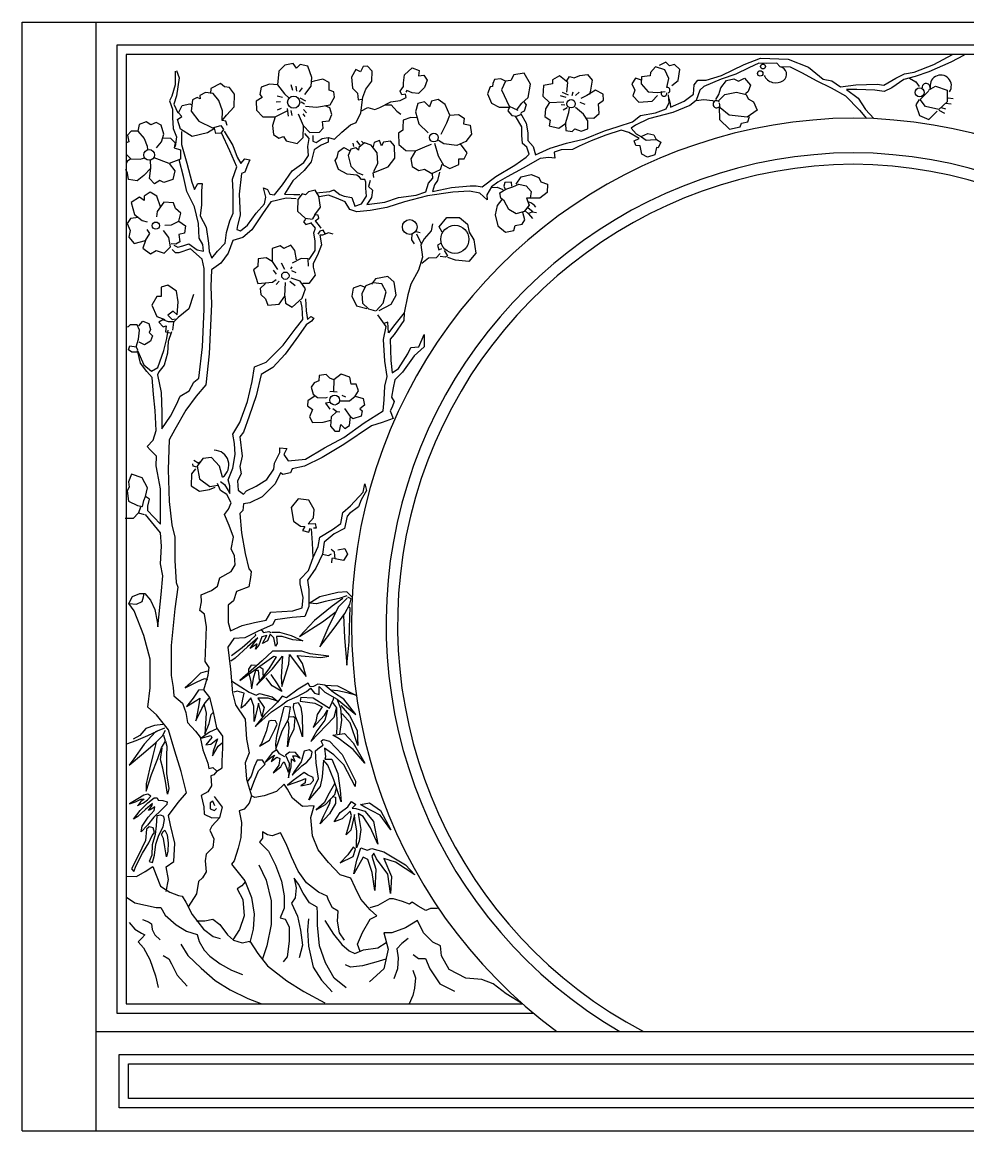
# Model space of a CAD drawing. Extents: x 4395 to 7995, y 1000 to 3400.
# Drawn here: x 4395 to 6443, y 1000 to 3400 of the extents above; entities that cross this region are included whole.
import ezdxf

# ---------------------------------------------------------------- set-up
doc = ezdxf.new("R2010")
doc.units = 0
doc.header["$LTSCALE"] = 60
doc.header["$MEASUREMENT"] = 0
for name, color, linetype in [('3', 3, 'CONTINUOUS'), ('4', 4, 'CONTINUOUS'), ('7', 7, 'CONTINUOUS')]:
    doc.layers.add(name, color=color, linetype=linetype)

msp = doc.modelspace()

# ---------------------------------------------------------------- linework, layer by layer
at = {"layer": '3', "linetype": 'BYBLOCK'}
for p, q in [((4947.6, 3240.7), (4958.5, 3238)), ((4995.8, 3249.5), (5001.9, 3257.7)), ((5560.2, 3241.6), (5572.5, 3238)), ((5564.8, 3248.7), (5577.6, 3242.6)), ((5587.3, 3248.2), (5585.2, 3240.6)), ((4954.4, 3227.2), (4944.9, 3226.5)), ((4996.5, 3236), (5008.7, 3229.9)), ((4999.2, 3227.8), (5006.7, 3223.1)), ((5562.3, 3221.7), (5570.4, 3221.2)), ((5602.6, 3226.8), (5613.3, 3222.2)), ((6395, 3224.7), (6406.6, 3222.9)), ((6400.3, 3236.3), (6411.5, 3234.9)), ((4955.8, 3212.9), (4947.6, 3209.5)), ((4968.7, 3212.9), (4971.4, 3196.6)), ((4976.8, 3208.8), (4978.9, 3198)), ((5002.6, 3201.4), (5007.4, 3196)), ((5004, 3210.9), (5010.8, 3204.1)), ((5575.5, 3214.6), (5566.4, 3209.5)), ((6380.3, 3209.6), (6392.3, 3203.3)), ((6385.2, 3215.3), (6395, 3212.7)), ((5484, 2991.6), (5491.6, 2985.1)), ((5491.1, 2998.1), (5500.9, 2990.5)), ((5491.6, 2985.1), (5500.3, 2975.3)), ((5492.2, 2986.2), (5499.8, 2989.4)), ((5499.8, 2989.4), (5509, 2987.8)), ((4945.6, 2854.5), (4939, 2863)), ((4964, 2864.4), (4956.9, 2878.6)), ((4979.1, 2870.6), (4976.3, 2866.3)), ((4978.1, 2862.1), (4988, 2858.3)), ((4951.3, 2839.5), (4945.1, 2831.9)), ((4974.4, 2839), (4986.2, 2829.6))]:
    msp.add_line(p, q, dxfattribs=at)
for points in [[(6887.9, 1255), (7790, 1255), (7790, 3350), (4600, 3350), (4600, 1255), (4600, 1255), (5502.1, 1255)], [(5802.1, 3263.2), (5815.7, 3273.4), (5819.1, 3297.9), (5807.5, 3308.2), (5796.6, 3305.4), (5789.1, 3313.6), (5774.8, 3306.1)], [(5007.4, 3243.4), (5021, 3261.7), (5022.3, 3280.1), (5013.5, 3304.5), (4997.2, 3308.5), (4989, 3300.4), (4982.2, 3310.6), (4963.9, 3307.2), (4951, 3294.3), (4948.3, 3264.5), (4963.2, 3244.8), (4973.4, 3235.3)], [(5132.5, 3237.9), (5139.3, 3255), (5152.1, 3272.1), (5152.7, 3294.1), (5142.9, 3304.5), (5133.2, 3303.9), (5127.7, 3292.2), (5117.3, 3297.7), (5108.1, 3280.6), (5110.5, 3256.8), (5121.5, 3246.4), (5122.8, 3231.7), (5130.7, 3233)], [(5225.4, 3244.1), (5217.6, 3242.7), (5213.3, 3250.7), (5220.6, 3260.5), (5220.6, 3268.4), (5223.1, 3286.1), (5239.6, 3301.4), (5254.9, 3295.3), (5253.7, 3283.7), (5264.7, 3285.5), (5272, 3274.5), (5266.5, 3258.6), (5253.1, 3245.8), (5239.6, 3247), (5228, 3251.9), (5226.2, 3248.2)], [(5465.9, 3209.6), (5477.2, 3224.6), (5491, 3237.1), (5496.1, 3266), (5482.3, 3289.8), (5459.7, 3286), (5453.4, 3273.5), (5442.1, 3272.2), (5433.3, 3253.4), (5449.6, 3218.3), (5468.5, 3209.6)], [(5791.1, 3258.4), (5795.2, 3278.2), (5787, 3296.6), (5766.6, 3303.4), (5755.7, 3291.1), (5755, 3283.6), (5736.5, 3281.6), (5735.9, 3266.6), (5750.9, 3248.9), (5771.3, 3247.5), (5787.7, 3250.2)], [(4838.9, 3176.3), (4836, 3185.6), (4828.2, 3187), (4837.5, 3198.4), (4853.9, 3216.9), (4854.6, 3243.9), (4843.9, 3258.9), (4833.2, 3260.3), (4824.6, 3267.4), (4803.3, 3256.7), (4802.6, 3245.4)], [(4948.3, 3264.5), (4930.6, 3265.8), (4912.3, 3259), (4909.6, 3243.4), (4915, 3236.6), (4902.1, 3229.2), (4902.8, 3209.5), (4916.4, 3195.3), (4942.9, 3195.3), (4961.9, 3204.8), (4968.7, 3208.2)], [(4976.8, 3265.1), (4980.2, 3252.9)], [(5008.7, 3218.3), (5032.5, 3216.3), (5061.7, 3221), (5071.2, 3237.3), (5069.8, 3249.5), (5059.7, 3252.9), (5059.7, 3269.2), (5046.1, 3276.7), (5027.7, 3272.6), (5022.3, 3271.2)], [(5442.1, 3272.2), (5431.8, 3277.2), (5418, 3275.7), (5414.4, 3267), (5413.4, 3260.9), (5408.8, 3259.9), (5402.7, 3245.2), (5411.4, 3224.8), (5427.7, 3216.1), (5450.1, 3216.1)], [(5574.5, 3248.7), (5576.6, 3269.6), (5558.7, 3283.9), (5543.9, 3275.2), (5543.4, 3266.5), (5524, 3263), (5522.5, 3239.5), (5537.3, 3225.8), (5567.9, 3227.8)], [(5574.5, 3272.7), (5580.1, 3282.3), (5590.8, 3279.8), (5602.6, 3284.4), (5619.4, 3286.4), (5629.6, 3274.2), (5625.5, 3252.8), (5623.5, 3243.6)], [(5736.2, 3274.1), (5723.6, 3278.8), (5715.4, 3266.6), (5721.5, 3252.9), (5717.4, 3240.7), (5730.4, 3227), (5759.7, 3229.1), (5770.7, 3241.4)], [(5897, 3232.8), (5903.7, 3243.7), (5907.9, 3258), (5920.5, 3273.9), (5936.4, 3277.3), (5946.5, 3272.2), (5959.1, 3279), (5972.5, 3263.9), (5967.5, 3249.6), (5961.6, 3244.6)], [(4828.2, 3187), (4828.9, 3208.4), (4821.1, 3230.4), (4809, 3245.4), (4791.9, 3247.5), (4779.8, 3241.1), (4780.5, 3234), (4774, 3236.8), (4764.1, 3231.8), (4761.2, 3207.6), (4777.6, 3185.6), (4807.5, 3171.3), (4825.4, 3176.3), (4831.1, 3167.8), (4825.4, 3160), (4814.7, 3159.2), (4811.8, 3170.6)], [(4987.7, 3261.7), (4989, 3250.9)], [(5601, 3248.7), (5593.4, 3241.6)], [(5617.4, 3193.2), (5633.2, 3192.2), (5644.9, 3202.4), (5643.4, 3223.3), (5654.1, 3230.9), (5653, 3244.1), (5636.7, 3252.8), (5617.9, 3241.6), (5604.6, 3235)], [(5902.8, 3229.5), (5917.1, 3243.7), (5942.3, 3248.8), (5963.3, 3243.7), (5967.5, 3233.7), (5979.2, 3227.8), (5986.8, 3209.4), (5964.9, 3194.3), (5926.3, 3198.5), (5907, 3214.4), (5905.3, 3225.3)], [(6357.7, 3253.1), (6373.3, 3261.5), (6398.5, 3253.1), (6398.5, 3227.9), (6380.5, 3211.2), (6351.7, 3217.2), (6339.7, 3232.7), (6357.7, 3250.7)], [(4811.3, 3169.6), (4796.1, 3160.7), (4763.4, 3152.8), (4737.7, 3168.5), (4731.3, 3189.1), (4740.6, 3195.5), (4733.4, 3203.4), (4741.3, 3219.7), (4758.4, 3223.3), (4763.4, 3220.4)], [(5004, 3175.6), (5018.2, 3161.4), (5038.6, 3162), (5046.8, 3170.9), (5045.4, 3185.1), (5059.7, 3186.5), (5065.8, 3200), (5061, 3214.3), (5051.5, 3219)], [(5302.3, 3157.2), (5314.7, 3181.9), (5321.3, 3198.6), (5311.1, 3221.9), (5295.8, 3232.8), (5281.2, 3229.2), (5276.9, 3216.8), (5266.7, 3227.7), (5252.1, 3224.1), (5247, 3205.9), (5254.3, 3179.7), (5274, 3160.1)], [(5450.1, 3216.1), (5447.1, 3208), (5455.2, 3198.3), (5465.9, 3196.8), (5475.1, 3199.8)], [(5481.7, 3227.3), (5486.3, 3221.2), (5482.2, 3207.5), (5475.1, 3203.4)], [(5537.3, 3225.8), (5528.6, 3212.6), (5527.1, 3195.8), (5538.3, 3188.1), (5536.3, 3175.4), (5557.2, 3170.8), (5572, 3181), (5578.6, 3204.4), (5580.1, 3214.1)], [(5904.4, 3216.6), (5905.3, 3189.3), (5927.2, 3168.3), (5949.8, 3173.3), (5953.2, 3181.7), (5966.6, 3184.2), (5970, 3196)], [(6337.3, 3232.7), (6330.1, 3220.7), (6338.5, 3198), (6358.9, 3189.6), (6376.9, 3207.6)], [(4942.9, 3195.3), (4936.8, 3176.3), (4939.5, 3156.6), (4951, 3149.2), (4961.2, 3152.5), (4966.6, 3143), (4990.4, 3137.6), (5003.3, 3150.5), (5004, 3175.6), (4993.8, 3200.7)], [(5250.7, 3192.8), (5236.9, 3193.5), (5220.1, 3187.7), (5219.4, 3171.7), (5219.4, 3165.9), (5209.9, 3159.4), (5210.7, 3135.4), (5225.9, 3122.3), (5247, 3121.6), (5271.8, 3132.5), (5281.2, 3136.1)], [(5321.3, 3198.6), (5340.2, 3200.1), (5352.6, 3192.1), (5351.1, 3179.7), (5365.6, 3176.8), (5367.8, 3157.2), (5355.5, 3141.9), (5336.5, 3133.2), (5308.2, 3136.9), (5296.5, 3144.1)], [(5572, 3181), (5572.5, 3165.7), (5586.2, 3163.2), (5591.9, 3169.3), (5605.6, 3164.2), (5620.4, 3169.3), (5620.4, 3186.1), (5610.7, 3200.8), (5593.4, 3215.6)], [(4686.2, 3127.7), (4696.6, 3141.1), (4701.5, 3157.6), (4695.9, 3177.1), (4684.9, 3182.6), (4673.9, 3177.8), (4663.5, 3184.5), (4648.3, 3178.4), (4645.2, 3163.7), (4659.3, 3148.4), (4665.4, 3131.3), (4666.6, 3124.6)], [(4645.2, 3163.7), (4631.1, 3163.7), (4623.2, 3155.2), (4626.2, 3141.1), (4620.1, 3138.7)], [(4699, 3149.4), (4716.1, 3149), (4726.5, 3138.7), (4724.1, 3127.7), (4738.1, 3123.4), (4738.1, 3103.2), (4713.1, 3094.1), (4680.7, 3106.3)], [(5156.8, 3064), (5155.4, 3073.7), (5163.8, 3077.2), (5187.5, 3087), (5202.1, 3105.8), (5201.4, 3132.2), (5193, 3142.6), (5177.7, 3139.9), (5173.5, 3132.2), (5168.7, 3144), (5157.5, 3139.2), (5154.7, 3128)], [(5736.4, 3151.5), (5746.7, 3144.7), (5755.9, 3145.2), (5768.7, 3146.1), (5778.3, 3140.6), (5772.4, 3128.3), (5768.7, 3128.7), (5765, 3113.1), (5749.4, 3107.7), (5737.1, 3114.5), (5733.4, 3132.4), (5724.2, 3132.8), (5720.1, 3142.9), (5730.9, 3148.3)], [(5737.1, 3153), (5750, 3159), (5763, 3156), (5768, 3146)], [(5139.4, 3053.9), (5137.3, 3059.1), (5129.6, 3059.1), (5125.5, 3064.7), (5119.9, 3068.9), (5099, 3071), (5080.2, 3081.4), (5073.2, 3100.2), (5077.4, 3107.1), (5080.2, 3119.7), (5092, 3128.7), (5103.9, 3122.5)], [(5156.8, 3076.5), (5165.2, 3094.6), (5163.8, 3116.9), (5150.5, 3133.6), (5136.6, 3138.5), (5124.1, 3128.7), (5123.4, 3123.2), (5117.8, 3128), (5106.6, 3125.2), (5101.1, 3111.3), (5106.6, 3088.4), (5120.6, 3074.4), (5133.1, 3069.6)], [(5110.8, 3137.8), (5112.9, 3130.8)], [(5119.2, 3143.3), (5126.2, 3133.6)], [(5129.6, 3142.6), (5134.5, 3137.8)], [(5247, 3121.6), (5236.9, 3104.1), (5239.8, 3087.4), (5254.3, 3078.7), (5266, 3081.6), (5282, 3072.2), (5300.9, 3080.9), (5304.5, 3092.5)], [(5287.8, 3138.3), (5295.8, 3110.7), (5307.4, 3090.3), (5321.3, 3083.1), (5340.9, 3091.8), (5340.9, 3104.1), (5352.6, 3104.1), (5359.1, 3117.2), (5344.5, 3136.9)], [(4620.6, 3114.3), (4630.4, 3104.5), (4650.6, 3103.5), (4660.5, 3106.1)], [(4630.4, 3104.5), (4623.2, 3098.8), (4620.6, 3093.6)], [(4713.1, 3094.1), (4725.3, 3078.2), (4721.6, 3059.3), (4701.5, 3053.2), (4693.5, 3057.4), (4681.9, 3050.1), (4670.9, 3061.7), (4673.3, 3083.7), (4672.7, 3102)], [(4673.3, 3083.7), (4658.6, 3067.8), (4644, 3056.2), (4625, 3059.3), (4623.2, 3073.3), (4619.5, 3081.3)], [(5442.3, 3038.2), (5458, 3043.6), (5471, 3049.6), (5486.8, 3045.8), (5497.6, 3033.3), (5494.9, 3019.2), (5487.3, 3018.7), (5492.7, 3003.5), (5481.9, 2990), (5465.1, 2985.1), (5449.3, 2994.8), (5439, 3013.3), (5432, 3019.2), (5429.3, 3030.6), (5442.3, 3038.2)], [(5455.8, 3044.7), (5454.8, 3053.9), (5440.1, 3052.8), (5438.5, 3044.7), (5440.7, 3038.2)], [(5465.2, 3049.6), (5476, 3064.9), (5497.7, 3070.3), (5514, 3064), (5518.5, 3054.1), (5532.9, 3049.6), (5532, 3031.5), (5515.8, 3018.9), (5494.1, 3018.9)], [(4694.6, 3000.6), (4686.9, 3023), (4672.1, 3032.3), (4659, 3023), (4659, 3013.7), (4648.9, 3021.5), (4631.1, 3009.9), (4638.1, 2983.6), (4655.1, 2970.4), (4665.9, 2968.1)], [(5029, 2982.8), (5041, 2999.3), (5037.3, 3023.2), (5029.9, 3036.1), (5015.2, 3032.4), (5008.8, 3026), (5001.4, 3028.7), (4992.2, 3015.9), (4991.3, 2991.1), (5007.8, 2975.5), (5023.5, 2973.6)], [(4703.9, 2960.3), (4718.6, 2961.1), (4734.1, 2968.9), (4738.8, 2986.7), (4727.2, 2996.7), (4722.5, 3009.1), (4701.6, 3010.6), (4687.6, 2990.5), (4686.1, 2978.9)], [(5434.1, 3016), (5423.8, 3003), (5419.5, 2982.9), (5424.9, 2959.1), (5441.7, 2945.5), (5459.6, 2949.3), (5462.4, 2960.2), (5478.1, 2962.9), (5483.5, 2972.1), (5479.2, 2987.8)], [(4646.6, 2977), (4629.5, 2975), (4622.6, 2964.2), (4628.8, 2948.7), (4625.7, 2934.8), (4637.3, 2920.9), (4662.1, 2927.1), (4671.4, 2942.5), (4665.9, 2951.1)], [(5029.2, 2970.3), (5037.3, 2975.5), (5036.4, 2981.9), (5029, 2982.8), (5023.5, 2974.5)], [(5304.7, 2945.2), (5298.2, 2956.6), (5314.4, 2976.8), (5341.9, 2976.8), (5359.7, 2963), (5362.9, 2945.2), (5373.4, 2929.1), (5377.5, 2900), (5362.1, 2882.2), (5333.8, 2884.7), (5316.8, 2890.3)], [(4734.1, 2968.9), (4748.8, 2958.8), (4746.5, 2943.3), (4734.1, 2940.2), (4736.5, 2924.7), (4727.9, 2919.3), (4717.9, 2920.1)], [(5008.8, 2973.6), (5004.2, 2968.1), (5009.7, 2961.7), (5020.7, 2965.3)], [(4662.1, 2927.1), (4656.6, 2910.8), (4672.9, 2898.4), (4685.3, 2905.4), (4702.4, 2900), (4716.3, 2913.9), (4712.4, 2934), (4700.8, 2948.7)], [(5239.1, 2942), (5238.3, 2929.1), (5244, 2920.2)], [(5248, 2946.9), (5256.9, 2944.4)], [(4989.1, 2885.2), (4985.7, 2905.8), (4976.5, 2917.2), (4961.6, 2910.4), (4953.6, 2916.1), (4936.5, 2910.4), (4936.5, 2881.8), (4947.9, 2864.6)], [(5302.2, 2921.8), (5294.2, 2917), (5297.4, 2907.3), (5303.9, 2909.7)], [(5308.7, 2905.7), (5316, 2894.3), (5311.1, 2891.1), (5300.6, 2892.7)], [(4936.5, 2881.8), (4923.6, 2890.2), (4906.1, 2887.8), (4905.3, 2871.1), (4895.8, 2863.9), (4905.3, 2834.5), (4937.2, 2836.9), (4945.1, 2843.3)], [(5015.4, 2871.5), (5014.3, 2887.5), (4999.4, 2888.7), (4980, 2878.4)], [(5025.4, 2870), (5029.6, 2852), (5016, 2834.5), (5002.5, 2834.5)], [(4922, 2834.5), (4910.1, 2823.4), (4911.7, 2810.6), (4922, 2801.1), (4926.8, 2787.6), (4951.5, 2789.2), (4964.2, 2806.7), (4965, 2836.1)], [(4964.2, 2806.7), (4965, 2791.5), (4979.4, 2782.8), (5001.7, 2802.7), (5008.9, 2822.6), (4996.9, 2839.3), (4977.8, 2845.6)], [(5161.5, 2774.8), (5176.9, 2791.7), (5183.3, 2816), (5173.6, 2833.7), (5155, 2835.4), (5139.6, 2828.9), (5130.8, 2812.7), (5132.4, 2791.7), (5145.3, 2779.6), (5159.9, 2774.8)], [(5168, 2775.6), (5193.8, 2789.3), (5205.2, 2808.7), (5200.3, 2837), (5186.6, 2849.1), (5159.9, 2844.3), (5151.8, 2832.9)], [(4730.5, 2766.5), (4733.1, 2794.7), (4729.2, 2817.6), (4710.8, 2830.7), (4696.4, 2826.1), (4696.4, 2806.5), (4686.6, 2806.5), (4676.1, 2787.5), (4686.6, 2762.6), (4704.3, 2756.1)], [(4766, 2810.5), (4756, 2779.1), (4733.1, 2760.6), (4723.1, 2750.6), (4720.3, 2733.4)], [(5136.4, 2826.5), (5127.5, 2829.7), (5112.1, 2824.1), (5108.9, 2807.1), (5119.4, 2786.1), (5141.3, 2780.4)], [(4730.5, 2766.5), (4722, 2774.4), (4710.8, 2765.9), (4720, 2756.1), (4726.6, 2758)], [(4642, 2697.1), (4647.2, 2714.1), (4649.2, 2733.1), (4643.9, 2744.9), (4628.9, 2744.9), (4624.9, 2740.3), (4621, 2739.7)], [(4647.9, 2742.3), (4656.4, 2752.8), (4669.5, 2747.5), (4672.8, 2734.4), (4670.2, 2727.9), (4677.4, 2721.3), (4672.8, 2709.6), (4659.7, 2701.7), (4648.5, 2707.6)], [(4722.6, 2751.5), (4712.1, 2751.5), (4699.7, 2755.4), (4691.2, 2750.8), (4700.3, 2740.3), (4706.9, 2743), (4705.6, 2729.9), (4715.4, 2727.2)], [(4644.6, 2685.3), (4632.8, 2685.3), (4625.6, 2690.6), (4628.2, 2699.1), (4642, 2697.1), (4644.6, 2690.6)], [(5069.7, 2625.7), (5061.1, 2629.3), (5053.2, 2637.2), (5038.1, 2635.1), (5037.3, 2623.6), (5027.3, 2619.3), (5020.8, 2609.9), (5025.1, 2594.8), (5034.5, 2587.6), (5052.4, 2586.9), (5056, 2588.3)], [(5083.4, 2580.4), (5103.6, 2580.4), (5116.5, 2590.5), (5123.7, 2602), (5118.7, 2616.4), (5107.2, 2616.4), (5104.3, 2631.5), (5085.6, 2637.9), (5069.7, 2625.7), (5069, 2600.6), (5061.1, 2599.8)], [(5069, 2600.6), (5076.9, 2599.8)], [(5087, 2592.6), (5095.6, 2589)], [(5029.8, 2591.2), (5013.6, 2580.4), (5012.9, 2569.6), (5023.7, 2561.7), (5017.2, 2545.9), (5023.7, 2533.7), (5046.7, 2534.4), (5063.2, 2538.7)], [(5061.8, 2576.8), (5051.7, 2575.4), (5061.1, 2562.4)], [(5116.5, 2590.5), (5133.8, 2585.5), (5136.7, 2571.1), (5126.6, 2563.2), (5131.6, 2558.8), (5129.5, 2547.3), (5110.8, 2541.6), (5106.4, 2545.9)], [(5076.2, 2557.4), (5064, 2545.9), (5062.5, 2525.8), (5071.9, 2514.3), (5082, 2514.3), (5084.8, 2529.4), (5093.5, 2520.7), (5103.6, 2527.2), (5106.4, 2546.6), (5093.5, 2563.9)], [(5067.6, 2563.9), (5076.2, 2557.4), (5082.7, 2556.7)], [(4766.6, 2451.7), (4776, 2446.1), (4780.8, 2448)], [(4828.9, 2415), (4822.3, 2438.5), (4805.3, 2457.4), (4786.4, 2455.5), (4774.2, 2438.5), (4778.9, 2411.2), (4801.5, 2395.1), (4818.5, 2398)], [(4770.1, 2433), (4761.9, 2422.5), (4760.9, 2396.1), (4778.9, 2384.8), (4800.6, 2388.5), (4812.9, 2393.3)], [(4773.2, 2436.7), (4765.7, 2438.5), (4764.7, 2444.2)], [(4666.9, 2342.1), (4667.1, 2352.4), (4670.9, 2367.7), (4662.3, 2373.4), (4666.1, 2391.6), (4654.6, 2413.6), (4631.7, 2421.2), (4625, 2405), (4626.9, 2393.5), (4622.1, 2385.8), (4625, 2362.9), (4645.1, 2353.4), (4655.6, 2351.5), (4658.5, 2364.8), (4662.3, 2373.4)], [(5014.2, 2314.3), (5026, 2327), (5027.6, 2344.9), (5015.9, 2365.1), (4992.5, 2368.2), (4977.7, 2349.6), (4982.4, 2320), (4998, 2309.1), (5007.3, 2308.3), (5001.9, 2299.7), (5015.9, 2295.8), (5019, 2304.4)], [(4647, 2338.1), (4635.5, 2325.7), (4618.3, 2325.7)], [(4651.3, 2350.4), (4647, 2338.1), (4659.4, 2334.3)], [(5014.2, 2314.3), (5029.7, 2314.7), (5031.9, 2304.4), (5025.9, 2304.8)], [(5079, 2257.7), (5093.8, 2260.8), (5099.3, 2248.3), (5090.7, 2234.3), (5072.8, 2238.2), (5071.2, 2253), (5064.2, 2258.5)], [(5071.2, 2239.8), (5065.8, 2239), (5065, 2229.6)], [(4625.7, 2141.9), (4642.4, 2139.9), (4654.9, 2146.1), (4658, 2156.1), (4659.3, 2163)], [(5109.6, 2155), (5098.4, 2166.9), (5078.5, 2165.3), (5039.5, 2155.8), (5016.3, 2141.4)], [(5089.7, 2152.6), (5066.5, 2135.9), (5028.3, 2104.8), (4995.6, 2069.8), (5045.8, 2101.6), (5075.3, 2123.9)], [(5098.4, 2158.2), (5081.7, 2152.6), (5051.4, 2146.2), (5032.3, 2140.6), (5017.9, 2142.2)], [(5099.2, 2153.4), (5080.1, 2134.3), (5059.4, 2092.9), (5039.5, 2047.5), (5070.5, 2088.1), (5093.6, 2120), (5104.8, 2139.8), (5107.2, 2151.8), (5100, 2155)], [(5091.2, 2116), (5092.8, 2067.4), (5098.4, 2007.7), (5103.2, 2058.7), (5104.8, 2113.6), (5105.6, 2131.9), (5102.4, 2133.5)], [(4936, 2079.7), (4952.1, 2079.7), (4977.6, 2072.1), (5003.2, 2060.8), (4981.4, 2062.7), (4957.8, 2070.3), (4945.5, 2070.3), (4947.4, 2055.1), (4943.6, 2049.5), (4939.8, 2067.4), (4932.2, 2075), (4926.5, 2060.8), (4915.2, 2055.1), (4924.6, 2072.1), (4914.2, 2069.3), (4907.6, 2051.4), (4900, 2042.8), (4903.8, 2054.2), (4888.7, 2043.8), (4905.7, 2067.4), (4883, 2047.6), (4856.5, 2023), (4847, 2016.4)], [(4848, 2028.7), (4871.6, 2046.6), (4888.7, 2061.8), (4901, 2073.1), (4900, 2075.9)], [(4913.3, 2083.5), (4918, 2078.8), (4929.4, 2080.7), (4933.8, 2078.9)], [(5059.2, 2027.3), (5018.6, 2032.9), (5000.9, 2038.5), (4937, 2038.5), (4914.7, 2017.1), (4866.2, 1974.7), (4940.3, 2027.8), (4945, 2025.9), (4929.1, 1999.8), (4902.5, 1964.4), (4937.5, 2000.3), (4958.5, 2027.8), (4955.7, 1982.6), (4957.6, 1962.1), (4972.5, 2010.1), (4974.3, 2031), (4999.5, 1997.5), (5010.2, 1983.5), (5002.3, 2011.9), (4990.7, 2028.7), (5041.5, 2024.5), (5059.2, 2027.3)], [(4796.6, 1995.2), (4780.9, 1990.7), (4759.5, 1969.4), (4748.3, 1959.3), (4774.1, 1971.7), (4789.8, 1979.5), (4796.6, 1977.3)], [(4900, 2007.2), (4891.3, 2007.9), (4885.1, 1999.2), (4885.1, 1991.7)], [(4908.7, 1975.6), (4906.8, 1996.7), (4900.6, 1996.7), (4895, 1979.4), (4891.9, 1957.1)], [(4909.9, 2004.1), (4916.1, 1999.8), (4916.1, 1986.2)], [(4848.4, 1973.8), (4868.3, 1960.8), (4886.3, 1949.6), (4901.8, 1943.4), (4908.7, 1946.5), (4936.6, 1939.7), (4948.3, 1930.4), (4927.9, 1936.6), (4905.6, 1936.6), (4919.2, 1916.2), (4914.2, 1897), (4906.8, 1926.1), (4897.5, 1885.8), (4896.9, 1919.3), (4890, 1937.2), (4876.4, 1920.5), (4869, 1914.9), (4872.7, 1934.1), (4875.8, 1947.1), (4860.3, 1952.1), (4853.5, 1949.6)], [(4886.3, 1986.8), (4890, 1971.9), (4891.9, 1957.1)], [(4933.9, 1988), (4947.6, 1967.9), (4957.7, 1951.4), (4936.6, 1963.3), (4924.7, 1978.8), (4922.9, 1980.7)], [(5019, 1961.4), (5014.1, 1968.8), (4992.4, 1956.4), (4967.6, 1937.2)], [(4788.8, 1954.9), (4777.1, 1953.7), (4765.3, 1936.4), (4750.8, 1918.4), (4773, 1932.3), (4779.9, 1936.4), (4777.1, 1917.7), (4770.9, 1887.2), (4784.1, 1914.2), (4791, 1926.7), (4800, 1936.4)], [(4967.6, 1937.2), (4958.3, 1941), (4948.3, 1927.9), (4919.8, 1900.7), (4899.4, 1875.3), (4935.3, 1906.9), (4956.4, 1921.7), (4968.8, 1931), (4990.5, 1940.3), (5011, 1950.9), (5019.7, 1958.3), (5028.3, 1947.8), (5038.3, 1944.7), (5038.3, 1962), (5050.7, 1949.6), (5077.3, 1934.8), (5117.6, 1901.3), (5091.6, 1934.1), (5069.3, 1949), (5050.7, 1965.1), (5035.2, 1967), (5025.9, 1962), (5019, 1961.4)], [(5050.7, 1965.1), (5078, 1963.3), (5117.6, 1942.8), (5099, 1948.4), (5078.6, 1952.7), (5063.1, 1954)], [(4788.9, 1921.9), (4793.8, 1904.5), (4790.3, 1858.8), (4800, 1881.7), (4804.2, 1901.1), (4808.4, 1905.9)], [(4983.7, 1924.8), (4992.4, 1927.3), (4998.6, 1917.4), (5001.1, 1897.6), (5002.3, 1862.3), (5002.3, 1853), (4994.9, 1876.5), (4987.4, 1895.7), (4982.5, 1915.6), (4983.7, 1924.8)], [(4998.6, 1939.1), (4997.3, 1930.4), (5029, 1925.5), (5044.5, 1918)], [(4998.6, 1939.1), (5025.2, 1937.2), (5055, 1918.7), (5060.6, 1914.9), (5069.3, 1934.1), (5069.9, 1939.1)], [(5067.4, 1927.3), (5076.1, 1915.6), (5076.7, 1876.5), (5075.5, 1859.2)], [(5082.9, 1859.2), (5087.3, 1888.9), (5085.4, 1914.3), (5077.3, 1934.1)], [(5085.4, 1920.5), (5104, 1898.8), (5120.8, 1866.6), (5122, 1834.4), (5105.2, 1883.3), (5089.1, 1901.9), (5086, 1902.5)], [(4962, 1917.4), (4953.9, 1885.8), (4945.9, 1854.8), (4943.4, 1837.5), (4944.6, 1826.4), (4958.3, 1866), (4971.9, 1890.8), (4976.3, 1916.8), (4963.2, 1918.7)], [(4972.5, 1896.4), (4982.5, 1897), (4985.6, 1895.1), (4983.1, 1868.5), (4973.8, 1850.5), (4969.4, 1831.3), (4973.2, 1872.2), (4971.9, 1885.8)], [(5044.5, 1918), (5033.9, 1901.3), (5030.8, 1886.4), (5025.2, 1872.8), (5050.1, 1900.1), (5056.3, 1910.6), (5050.7, 1888.9), (5033.3, 1866), (5020.3, 1843.1), (5053.2, 1877.1), (5070.5, 1895.7), (5075.5, 1914.9)], [(4699.7, 1879.6), (4681.7, 1877.4), (4662.5, 1870.6), (4650.1, 1856), (4635.5, 1848.1)], [(4944, 1887.7), (4934.1, 1888.3), (4929.1, 1887.1), (4923.5, 1864.8), (4913.6, 1838.7), (4909.3, 1832.6), (4930.4, 1845.6), (4942.1, 1868.5), (4947.1, 1880.2), (4944, 1887.7)], [(4622, 1838), (4642.2, 1844.7), (4667, 1856), (4687.3, 1865)], [(4703.1, 1871.7), (4683.9, 1863.9), (4659.1, 1836.9), (4636.6, 1805.3), (4626.5, 1791.8), (4658, 1817.7), (4683.9, 1840.2), (4698.6, 1854.9), (4705.3, 1867.2)], [(4685.3, 1841.7), (4677.9, 1812.3), (4670.6, 1782.9), (4663.9, 1751.5), (4663.9, 1735.5), (4675.3, 1771.6), (4688.6, 1806.3), (4696.7, 1829), (4705.4, 1843.7), (4702, 1855.8)], [(4816.7, 1869.9), (4800.7, 1862.9), (4782.7, 1849.8), (4803.5, 1856), (4805.6, 1851.2), (4793.1, 1835.9), (4803.5, 1837.3), (4818.1, 1848.4), (4809, 1822.1), (4807, 1811.7), (4819.5, 1832.5), (4827.8, 1840.1)], [(5067.8, 1856.8), (5092.9, 1859.8), (5111.9, 1839.8), (5137, 1795.6), (5111.9, 1825.7), (5081.8, 1848.8), (5067.8, 1856.8)], [(4705.4, 1843.7), (4708, 1832.4), (4707.4, 1811.7), (4707.4, 1773.6), (4712.7, 1740.8), (4709.4, 1728.8), (4705.4, 1756.9), (4699.3, 1784.9), (4694.7, 1803.6), (4698, 1828.4)], [(4964.2, 1809.4), (4952.6, 1816.2), (4946.4, 1825.1), (4936.1, 1818.3), (4921, 1798.4), (4934.1, 1808.7), (4941.6, 1813.5), (4934.1, 1799.8), (4946.4, 1808.7), (4953.3, 1806), (4951.2, 1791.6), (4938.9, 1775.2), (4955.3, 1788.2), (4959.4, 1796.4), (4962.2, 1799.1), (4969, 1782.7), (4971.1, 1776.5)], [(5023.2, 1819.7), (5017, 1824.5), (5006, 1821.7), (4999.2, 1799.1), (4984.8, 1778.6), (4980, 1769.7), (5000.6, 1790.2), (5011.5, 1798.4), (5021.1, 1808.7), (5023.2, 1819.7)], [(5046.7, 1846.8), (5060.7, 1843.8), (5087.8, 1814.7), (5116.9, 1756.6), (5115.9, 1745.5), (5091.8, 1792.6), (5069.8, 1813.7), (5049.7, 1828.7), (5051.7, 1809.7), (5050.7, 1804.7), (5065.8, 1804.7), (5078.8, 1773.6), (5083.8, 1736.5), (5085.8, 1712.4), (5069.8, 1759.6), (5056.7, 1791.6), (5047.7, 1802.7), (5044.7, 1766.6), (5040.7, 1745.5), (5015.6, 1716.5), (5027.6, 1743.5), (5036.6, 1762.6), (5031.6, 1796.7), (5030.6, 1822.7), (5038.7, 1829.7), (5046.7, 1834.7), (5042.7, 1843.8), (5046.7, 1846.8)], [(4889.9, 1737.1), (4898.2, 1758.2), (4906.5, 1779.2), (4921.2, 1793.8), (4915.5, 1802.7), (4904, 1802.7), (4897.6, 1788.1), (4891.2, 1767.7), (4882.4, 1755.4)], [(4997.1, 1806.7), (4986.9, 1819), (4973.8, 1819.7), (4965.6, 1813.5), (4973.1, 1795.7), (4971.8, 1764.2), (4977.9, 1788.2), (4978.6, 1805.3), (4986.2, 1799.8), (4981.4, 1812.1), (4987.5, 1811.5), (4997.1, 1806.7)], [(5025, 1765.1), (5013.2, 1770.4), (5005.7, 1775.7), (4982.2, 1758.6), (4969.4, 1748), (4998.2, 1758.6), (5008.9, 1762.9), (5007.9, 1753.3), (4998.2, 1746.9), (5019.6, 1751.2), (5026.1, 1758.6), (5025, 1765.1)], [(4645.1, 1704.5), (4657.8, 1710.3), (4666.4, 1716.6), (4673.3, 1724.6), (4667.5, 1728.6), (4658.3, 1726.3), (4645.7, 1718.9), (4627.3, 1708), (4640.5, 1712), (4652, 1718.3), (4658.9, 1717.7), (4652, 1712.6), (4645.7, 1704.5)], [(5071.5, 1751.2), (5060, 1730.7), (5049.1, 1710.3), (5031.7, 1695.2), (5052.2, 1706.6), (5062.4, 1717.5), (5072.1, 1728.3), (5075.7, 1741.6)], [(4636, 1674.7), (4650.9, 1693.1), (4667.5, 1709.7), (4680.7, 1720.6), (4687.6, 1720.6), (4689.9, 1716), (4699.7, 1714.8), (4708.9, 1712), (4708.3, 1706.2), (4696.2, 1694.2), (4680.2, 1679.3), (4666.4, 1661.5), (4652.6, 1647.2), (4654.9, 1659.8), (4668.1, 1679.3), (4680.7, 1693.6), (4682.5, 1701.1), (4673.3, 1695.4), (4668.7, 1693.6), (4676.1, 1703.4), (4677.3, 1708.5), (4661.8, 1695.9), (4645.7, 1680.4), (4636, 1674.7)], [(5067.8, 1723.5), (5073.9, 1722.3), (5073.9, 1708.4), (5060.6, 1686.2), (5040.1, 1664.5), (5048.5, 1682.5), (5056.4, 1698.2), (5061.2, 1709), (5063.6, 1719.3)], [(5117.3, 1697.8), (5136.9, 1692.2), (5155.6, 1669.8), (5165, 1620.3), (5149.1, 1655.8), (5133.2, 1680.1), (5122.9, 1686.6), (5128.5, 1652.1), (5124.8, 1626.9), (5119.2, 1612.8), (5120.1, 1649.3), (5115.4, 1673.6), (5114.5, 1684.8), (5107, 1651.1), (5096.7, 1640.9), (5103.3, 1663.3), (5107.9, 1682.9), (5105.1, 1692.2), (5088.3, 1675.4), (5070.5, 1668.9), (5083.6, 1689.4), (5100.5, 1701.6), (5107.9, 1712.8), (5117.3, 1706.3), (5109.8, 1698.8), (5117.3, 1697.8)], [(5127.4, 1706.2), (5146.9, 1710.3), (5171.2, 1693.3), (5193.1, 1651.9), (5170.4, 1683.5), (5137.1, 1700.6), (5127.4, 1706.2)], [(4702, 1680.4), (4695.1, 1683.3), (4687, 1682.2), (4685.3, 1660.4), (4683, 1641.4), (4676.7, 1619.1), (4675.6, 1596.7), (4670.4, 1583), (4677.3, 1581.2), (4681.3, 1596.7), (4684.8, 1620.8), (4691.1, 1640.3), (4700.3, 1658.1), (4703.1, 1674.1), (4702, 1680.4)], [(4681.3, 1646), (4678.4, 1655.8), (4670.4, 1658.1), (4664.1, 1652.9), (4662.4, 1628.8), (4646.3, 1595.6), (4631.9, 1566.9), (4637.1, 1561.2), (4641.7, 1574.4), (4655.5, 1601.3), (4669.3, 1623.7), (4676.7, 1639.2), (4681.3, 1646)], [(4700.3, 1648.3), (4704.3, 1650.6), (4708.9, 1640.9), (4711.2, 1622.5), (4710.6, 1605.3), (4707.7, 1593.3), (4704.3, 1615.1), (4700.8, 1632.8), (4696.8, 1641.4), (4700.3, 1648.3)], [(5093.4, 1412.5), (5082.6, 1428.7), (5078.2, 1453.6), (5079.3, 1475.2), (5067.4, 1482.8), (5058.7, 1499.1), (5055.5, 1507.7), (5037.1, 1516.4), (5011.1, 1536.9), (4992.6, 1561.8), (4978.5, 1593.2), (4966.6, 1621.4), (4954.7, 1645.2), (4936.3, 1638.7), (4926.5, 1640.9), (4915.7, 1647.4), (4915.7, 1633.3), (4909.2, 1624.6), (4928.7, 1605.1), (4943.9, 1574.8), (4956.9, 1540.2), (4962.3, 1508.8), (4962.3, 1481.7), (4953.6, 1461.2), (4964.5, 1457.9), (4973.1, 1441.7), (4973.1, 1410.3), (4968.8, 1376.7), (4960.1, 1365.9)], [(5111.5, 1613.8), (5100.4, 1597.2), (5083.8, 1579.8), (5111.5, 1594.1), (5117.1, 1609.9), (5111.5, 1613.8)], [(5128.2, 1612.3), (5142.5, 1607.5), (5152, 1611.5), (5178.1, 1604.3), (5224.9, 1575.8), (5245.5, 1554.5), (5203.5, 1581.4), (5178.1, 1589.3), (5194.8, 1550.5), (5192.4, 1514.1), (5186.9, 1555.3), (5162.3, 1588.5), (5156.7, 1601.2), (5152, 1594.8), (5160.7, 1566.3), (5159.1, 1520.4), (5152.8, 1559.2), (5143.3, 1587.7), (5133.7, 1592.5), (5113.1, 1556), (5119.5, 1586.1), (5128.2, 1612.3)], [(4907.9, 1575.7), (4923.7, 1542.7), (4934.3, 1497.9), (4934.3, 1446.5), (4925, 1400.4), (4914.5, 1370)], [(4878, 1539.1), (4870.5, 1530.4), (4860.6, 1524.1), (4873, 1500.5), (4875.5, 1465.6), (4865.6, 1435.7), (4851.3, 1413.6)], [(5096.7, 1309.6), (5070.7, 1330.2), (5052.2, 1363.7), (5039.2, 1400.6), (5034.9, 1444.9), (5034.9, 1470.9), (5033.8, 1483.9), (5017.6, 1493.6), (5003.5, 1514.2), (4993.7, 1533.7), (4984, 1546.7), (4988.3, 1526.1), (4986.1, 1504.5), (4978.5, 1492.6), (4991.5, 1464.4), (4998.1, 1434.1), (5002.4, 1401.6), (4994.8, 1374.6)], [(4621.2, 1505.6), (4639.1, 1493.9), (4662.4, 1488.6), (4684.9, 1483.2), (4695.6, 1483.2), (4704.6, 1467.1), (4728.8, 1445.6), (4751.2, 1432.1), (4773.7, 1425), (4778.1, 1409.7), (4788.9, 1390.9), (4801.5, 1378.4), (4823.9, 1361.4), (4848.1, 1347.9), (4872.3, 1338.1)], [(4626.6, 1450.9), (4639.1, 1436.6), (4653.5, 1427.7), (4660.7, 1424.1), (4654.4, 1416.9), (4646.3, 1408.8), (4658, 1396.3), (4671.4, 1371.2), (4684, 1335.4), (4689.4, 1310.3)], [(4655.3, 1457.2), (4668.7, 1452.7), (4675, 1448.3), (4676.8, 1435.7), (4682.2, 1424.1), (4693.8, 1413.3)], [(5015.4, 1459), (5013.2, 1434.1), (5015.4, 1399.5), (5025.1, 1354), (5043.6, 1325.9), (5066.3, 1301)], [(5050.3, 1455), (5069.5, 1425.4), (5087.2, 1403.3), (5103.5, 1390), (5115.3, 1384.1), (5134.5, 1391.5), (5165.6, 1395.9), (5183.3, 1407.7)], [(5231.2, 1416.3), (5217.1, 1405.4), (5206.2, 1394.3), (5209.3, 1374.2), (5207.8, 1350.9), (5200, 1329.1)], [(4700.1, 1379.3), (4712.7, 1372.1), (4718.1, 1361.4), (4730.6, 1337.2), (4752.1, 1313)], [(5182.8, 1371.9), (5160.6, 1364.8), (5132.4, 1357.3), (5106.4, 1354), (5095.6, 1359.4)], [(5242.1, 1382), (5253, 1372.7), (5268.6, 1372.7), (5277.9, 1350.9), (5299.8, 1318.2), (5331, 1302.6)], [(5241.1, 1347.9), (5247.1, 1331.4), (5244.4, 1309), (5241.1, 1293.1), (5233.2, 1275)]]:
    msp.add_lwpolyline(points, dxfattribs=at)
msp.add_lwpolyline([(6700.8, 1215, 0.761895), (6195, 3117.4, 0.761895), (5689.2, 1215)], format="xyb", dxfattribs=at)
msp.add_lwpolyline([(4625, 1070), (4625, 1145), (7765, 1145), (7765, 1070)], close=True, dxfattribs=at)
for centre, radius in [((5993.5, 3289), 5.93), ((5999.4, 3304.1), 5.3), ((6338.8, 3247.9), 9.74), ((4983, 3226.9), 13.1), ((5583.9, 3223.4), 9.04), ((5286.7, 3150.2), 9.59), ((4670, 3112.6), 11.6), ((4684.5, 2959.6), 7.74), ((5234.3, 2956.6), 15.9), ((5332.2, 2929.9), 30.4), ((4965, 2851.2), 7.96), ((5071.9, 2581.9), 10.7)]:
    msp.add_circle(centre, radius, dxfattribs=at)
for centre, radius, start, end in [((6034.4, 3287.1), 16.2, 305.4451, 83.4291), ((6027.4, 3297), 28.3, 205.4394, 305.4451), ((6352.8, 3258.7), 8.67, 343.9651, 187.0177), ((6384.4, 3262.5), 23, 325.5031, 197.7844), ((5784.9, 3246), 6.29, 138.0998, 7.2302), ((5792, 3252.5), 5.96, 293.4367, 98.4345), ((5899, 3222.3), 7.8, 45.072, 324.4669), ((5487.4, 2987.3), 23.3, 30.8417, 78.1465), ((4810.6, 2441.3), 32.1, 304.8632, 89.2498)]:
    msp.add_arc(centre, radius, start, end, dxfattribs=at)
at = {"layer": '4', "linetype": 'BYBLOCK'}
for p, q in [((4395, 3400), (7995, 3400)), ((4395, 1000), (4395, 3400)), ((5740.7, 1215), (6649.3, 1215)), ((4395, 1000), (7995, 1000))]:
    msp.add_line(p, q, dxfattribs=at)
msp.add_lwpolyline([(6649.3, 1215, 0.779627), (6195, 3092.4, 0.779627), (5740.7, 1215, 0.720171)], format="xyb", dxfattribs=at)
at = {"layer": '7', "linetype": 'BYBLOCK'}
for p, q in [((4555, 1000), (4555, 3400)), ((4555, 1215), (7835, 1215))]:
    msp.add_line(p, q, dxfattribs=at)
for points in [[(6911.3, 1275), (7770, 1275), (7770, 3330), (4620, 3330), (4620, 1275), (5478.7, 1275)], [(5795.3, 3234.7), (5798.2, 3224.1), (5799.4, 3215.8), (5828.9, 3228.8), (5849, 3244.1), (5850.2, 3264.2), (5858.5, 3274.8), (5876.2, 3274.8), (5909.3, 3284.3), (5958.3, 3308.2), (5993.8, 3322.4), (6054, 3320), (6097.7, 3302.3), (6129.6, 3276.4), (6148.6, 3272.8), (6167.5, 3259.8), (6200.5, 3264.5), (6246.6, 3265.7), (6260.8, 3263.4), (6286.8, 3278.7), (6305.7, 3288.2), (6327, 3291.7), (6369.5, 3308.2), (6410, 3330)], [(6434.8, 3328.9), (6406.2, 3313.1), (6358.8, 3292.4), (6329.2, 3282.5), (6304.5, 3275.6), (6278.8, 3257.9), (6262, 3250), (6241.3, 3253), (6202.8, 3253.9), (6180.1, 3253.9), (6205.8, 3235.2), (6221.6, 3210.6), (6239.8, 3191.2)], [(4726.5, 3293.7), (4726.5, 3264.5), (4719.5, 3239.5), (4714, 3229.8), (4720.9, 3211.7), (4720.9, 3193.7), (4722.3, 3170), (4729.3, 3152), (4726.5, 3131.1)], [(4729.3, 3295.1), (4734.8, 3279.8), (4729.3, 3240.9), (4723.7, 3222.8), (4732, 3203.4)], [(6035.7, 3304.3), (6029.6, 3311.2), (6007.8, 3310.2), (5990.1, 3311.2), (5968.4, 3301.4), (5940.7, 3287.6), (5909.1, 3276.7), (5871.6, 3260.9), (5862.7, 3253.1), (5854.8, 3230.4), (5841, 3219.5), (5804.5, 3204.7), (5751.2, 3190.9), (5723.5, 3177.1), (5713.7, 3170.2), (5724.5, 3158.4), (5736.4, 3151.5)], [(6035.7, 3304.3), (6058.5, 3303.3), (6084.1, 3290.5), (6114.7, 3273.7), (6147.3, 3257.9), (6177.9, 3240.2), (6208.5, 3209.6), (6223.3, 3191.8)], [(6316.8, 3279.1), (6330.1, 3270.7), (6338, 3260.8)], [(5128.7, 3207.7), (5143.3, 3215), (5158.9, 3210.9), (5169.3, 3215), (5193.2, 3227.5), (5214, 3230.6), (5226.5, 3236.8), (5225.4, 3244.1)], [(5474.5, 3202.8), (5486.3, 3181.6), (5489.8, 3160.3), (5489.8, 3143.8), (5501.6, 3130.8), (5506.4, 3113.1), (5538.3, 3127.3), (5573.7, 3137.9), (5613.9, 3147.4), (5656.4, 3165.1), (5686, 3174.5), (5716.7, 3184), (5734.4, 3198.1), (5766.3, 3204), (5789.9, 3212.3), (5795.9, 3226.4), (5794.7, 3243)], [(5024.8, 3154.8), (5024.8, 3142.3), (5032, 3139.2), (5044.5, 3148.5), (5058, 3150.6), (5071.6, 3146.5), (5087.1, 3162), (5105.9, 3177.6), (5118.3, 3182.8), (5128.7, 3203.6), (5132.9, 3237.9)], [(5181.2, 3221.2), (5194.2, 3221.2), (5206.7, 3207.7), (5215, 3200.5)], [(5854.8, 3230.4), (5871.6, 3232.3), (5890.4, 3230.4), (5894.3, 3228.4)], [(5298.9, 3075.1), (5294.2, 3057.4), (5288.3, 3048), (5283.5, 3033.8), (5324.9, 3042.1), (5365.1, 3045.6), (5378.1, 3045.6), (5391.1, 3043.2), (5420.6, 3065.7), (5461.9, 3090.4), (5486.8, 3108.1), (5492.7, 3114), (5487.9, 3129.4), (5478.5, 3137.6), (5477.3, 3155.4), (5477.3, 3173.1), (5463.1, 3196.7)], [(4740.4, 3163.1), (4740.4, 3135.3), (4751.5, 3095), (4762.7, 3053.3), (4768.2, 3038), (4775.2, 3050.5), (4784.9, 3050.5), (4783.5, 3035.2), (4783.5, 3004.6), (4780.7, 2981), (4793.3, 2956), (4798.8, 2921.3), (4800.2, 2903.2), (4805.8, 2889.3), (4818.3, 2904.6), (4835, 2921.3), (4837.8, 2944.9), (4844.7, 2969.9), (4851.7, 2986.6), (4851.7, 3032.4), (4850.3, 3060.2), (4860, 3086.6), (4844.7, 3121.4), (4826.7, 3160.3)], [(4832.2, 3163.7), (4851.4, 3132.7), (4860.5, 3108.1), (4868.7, 3094.4), (4877, 3104.5), (4887.9, 3101.7), (4883.3, 3090.8), (4877, 3075.3), (4869.7, 3072.6), (4865.1, 3027.9), (4866.9, 2982.3), (4861.4, 2959.5), (4859.6, 2951.3), (4867.8, 2948.6), (4883.3, 2960.4), (4901.6, 2986.9), (4919.9, 3006.9), (4922.6, 3021.5), (4918, 3041.6), (4926.2, 3037.9), (4931.7, 3027.9), (4941.8, 3026.1), (4959.1, 3047.9), (4980.1, 3078), (5004.7, 3096.3), (5014.8, 3111.7), (5013.8, 3130.9), (5016.6, 3148.2), (5007.5, 3159.1)], [(5058, 3150.6), (5057.9, 3140), (5042.5, 3134.1), (5027.1, 3123.5), (5021.2, 3097.5), (5005.9, 3078.6), (4981, 3056.2), (4963.3, 3027.9), (4983.4, 3026.7), (4996.4, 3026.7)], [(5730.9, 3148.3), (5709.2, 3161.1), (5692.4, 3166), (5658.9, 3155.2), (5627.3, 3143.3), (5601.6, 3131.5), (5586.8, 3124.6), (5562.1, 3123.6), (5547.3, 3118.7), (5548.3, 3105.9), (5535.5, 3106.9), (5516.7, 3104.9), (5480.2, 3084.2), (5445.6, 3065.4), (5424.9, 3053.6), (5411.1, 3043.8), (5401.2, 3026), (5402.2, 3015.2)], [(4723.7, 2917.1), (4732, 2912.9), (4743.2, 2915.7), (4755.7, 2919.9), (4773.8, 2907.4), (4787.7, 2904.6), (4786.3, 2918.5), (4778, 2932.4), (4776.6, 2964.3), (4768.2, 3000.5), (4751.5, 3033.8), (4744.6, 3065.8), (4734.8, 3101.9)], [(5031.9, 3030.3), (5061.4, 3033.8), (5069.7, 3037.3), (5082.7, 3026.7), (5092.1, 3023.2), (5108.7, 3020.8), (5115.7, 3001.9), (5129.9, 3006.6), (5140.6, 3023.2), (5139.4, 3040.9), (5139.4, 3053.9)], [(5148.8, 3057.4), (5145.3, 3044.4), (5153.6, 3036.2), (5151.2, 3020.8), (5141.7, 3005.5), (5180.7, 3010.2), (5210.3, 3020.8), (5248.1, 3025.5), (5269.3, 3032.6), (5275.3, 3051.5), (5284.7, 3062.1), (5283.5, 3071.6)], [(5402.2, 3015.2), (5386, 3029.9), (5364, 3034.3), (5327.7, 3032.1), (5272.7, 3024.4), (5223.2, 3011.2), (5184.7, 2999.1), (5148.4, 2992.5), (5119.8, 2989.2), (5104.4, 2994.7), (5094.5, 3011.2), (5075.8, 3018.9), (5058.2, 3025.5), (5038.4, 3022.2)], [(5410.1, 3041.8), (5423.9, 3042.8), (5435.8, 3037.8)], [(4988.4, 3017.8), (4966.4, 3018.9), (4933.4, 3011.2), (4915.8, 2984.8), (4892.7, 2950.7), (4872.9, 2934.2), (4850.9, 2927.7), (4841, 2900.2), (4825.6, 2878.2), (4804.7, 2863.9), (4803.6, 2827.7), (4804.7, 2789.2), (4800.3, 2681.9), (4792.6, 2614.8), (4771.7, 2590.7), (4749.7, 2559.9), (4725.5, 2518.1), (4713.4, 2496.2), (4711.2, 2431.6), (4713.4, 2362.4), (4718.9, 2311.9), (4725.5, 2285.5), (4725.4, 2234.3), (4728.7, 2187.1), (4732, 2177.2), (4725.4, 2129.9), (4717.7, 2050.8), (4717.7, 1986), (4722.1, 1959.6), (4723.2, 1942), (4741.9, 1925.6), (4749.6, 1905.8), (4753, 1884.1), (4770.6, 1865.4), (4780.5, 1852.2), (4786, 1824.8), (4797, 1796.2), (4799.2, 1784.1), (4808, 1786.3), (4816.8, 1778.6), (4810.2, 1770.9), (4803.6, 1768.7), (4804.7, 1746.7), (4797, 1733.6), (4782.7, 1725.9), (4788.2, 1701.7), (4789.3, 1685.2), (4805.8, 1677.5), (4823.4, 1678.6), (4828.9, 1700.6), (4811.3, 1723.7)], [(5016.5, 2886.5), (5029.2, 2905.6), (5029.2, 2925.9), (5026.7, 2943.7), (5030.5, 2953.8), (5020.3, 2966.5)], [(5029.2, 2970.3), (5038.1, 2958.9), (5042, 2953.8)], [(5283.7, 2963.7), (5281.1, 2948.4), (5265.9, 2930.7), (5258.2, 2918), (5262, 2891.3), (5253.1, 2863.4), (5236.6, 2832.9), (5230.3, 2810.1), (5222.6, 2770.7), (5202.3, 2745.3), (5188.3, 2727.5), (5187.1, 2750.4), (5178.2, 2747.8)], [(5068.6, 2941.1), (5058.5, 2943.7), (5045.8, 2938.6), (5039.4, 2938.6), (5043.2, 2918.3), (5034.3, 2895.4), (5025.4, 2877.6), (5025.4, 2870)], [(5052.1, 2941.1), (5047, 2950), (5039.4, 2947.5), (5035.6, 2941.1)], [(5249.3, 2942.1), (5255.7, 2928.1), (5259.5, 2919.2)], [(4718.5, 2730), (4711.2, 2708.9), (4710.1, 2683.7), (4702.7, 2657.4), (4691.2, 2642.7), (4688, 2636.4), (4696.4, 2598.5), (4697.5, 2555.4), (4697.5, 2519.7), (4716.4, 2547), (4729.1, 2572.3), (4737.5, 2590.1), (4756.4, 2601.7), (4766.9, 2620.6), (4777.5, 2629), (4785.9, 2697.4), (4789.1, 2778.8), (4789.1, 2867.1), (4784.9, 2887), (4759.6, 2909.1), (4734.4, 2900.7), (4727, 2900.7), (4719.6, 2908.1)], [(5300.2, 2898.9), (5291.3, 2890), (5274.8, 2888.8), (5260.8, 2877.3)], [(4824.4, 2405.4), (4833.3, 2399), (4840.9, 2386.3), (4844.7, 2380), (4844.7, 2396.5), (4840.9, 2409.2), (4851.1, 2434.6), (4856.2, 2463.8), (4854.9, 2487.9), (4851.1, 2508.2), (4866.5, 2533.2), (4883, 2578.9), (4893.2, 2622.1), (4898.2, 2653.8), (4923.7, 2664), (4960.5, 2700.8), (4986, 2735.1), (5002.5, 2756.6), (5001.2, 2782), (4998.7, 2796)], [(5008.9, 2800.8), (5010.2, 2775.4), (5012.7, 2756.4), (5020.3, 2762.8), (5026.7, 2758.9), (5021.6, 2752.6), (5010.2, 2745), (4993.6, 2720.9), (4964.4, 2681.5), (4937.7, 2652.3), (4912.3, 2637.1), (4902.1, 2591.4), (4886.9, 2546.9), (4874.2, 2512.7), (4866.5, 2502.5), (4871.6, 2460.6), (4866.5, 2437.8), (4869.1, 2422.5), (4861.5, 2407.3), (4862.7, 2387), (4874.2, 2378.1), (4880.5, 2385.7), (4902.1, 2395.9), (4925, 2409.8), (4940.3, 2432.7), (4941.5, 2445.4), (4953, 2468.2), (4953, 2478.4), (4968.2, 2477.1), (4961.9, 2464.4), (4970.8, 2450.5), (5008.9, 2454.3), (5049.6, 2478.4), (5091.5, 2501.2), (5136, 2533), (5176.7, 2558.4), (5179.2, 2582.5), (5180.5, 2611.7), (5185.6, 2633.3), (5180.5, 2666.3), (5177.9, 2713.2), (5183, 2741.2), (5165.2, 2766.6)], [(5222.6, 2770.7), (5221.4, 2754.2), (5201, 2723.7), (5192.1, 2713.6), (5193.4, 2667.9), (5196, 2641.2), (5209.9, 2650.1), (5230.3, 2681.8), (5236.6, 2695.8), (5254.4, 2697.1), (5265.9, 2723.7), (5265.9, 2697.1), (5244.2, 2678), (5218.8, 2642.5), (5202.3, 2626), (5198.5, 2608.2), (5194.7, 2587.9), (5201, 2579), (5196, 2566.3), (5192.1, 2558.7), (5198.5, 2542.2), (5174.3, 2533.3), (5151.2, 2526.1), (5091.5, 2485.5), (5044.5, 2457.5), (5006.3, 2438.5), (4979.6, 2433.4), (4975.8, 2424.5), (4959.3, 2420.7), (4954.2, 2424.5), (4942.8, 2400.4), (4914.8, 2372.5), (4888.1, 2359.8), (4874.1, 2357.2), (4872.9, 2342.6), (4866.5, 2336.2), (4870.3, 2294.4), (4877.9, 2249.9), (4885.6, 2216.9), (4890.6, 2210.6), (4889.4, 2197.9), (4885.6, 2177.6), (4858.9, 2167.4), (4852.5, 2147.1), (4841.1, 2138.2), (4841.1, 2100.1), (4846.2, 2082.3), (4871.6, 2093.8), (4898.3, 2100.1), (4923.7, 2105.2), (4933.9, 2123), (4980.9, 2125.5), (5001.2, 2131.9), (5003.8, 2154.7), (4997.4, 2183.9), (4997.4, 2194.1), (5015.2, 2213.1), (5025.4, 2241), (5024.1, 2272.8), (5021.6, 2303.2)], [(4644.9, 2689), (4658.5, 2658.5), (4675.4, 2644.8), (4689.1, 2652.2), (4701.7, 2689), (4708, 2715.2), (4711.2, 2733.1)], [(4666.9, 2342.1), (4679.7, 2329.4), (4694.8, 2313.1), (4694.8, 2343.3), (4694.8, 2389.7), (4687.8, 2424.5), (4684.9, 2439.3), (4685.9, 2460.3), (4672.2, 2474), (4665.9, 2481.4), (4678.5, 2495), (4684.9, 2516), (4682.7, 2559.2), (4679.6, 2593.8), (4676.4, 2630.6), (4664.8, 2643.7), (4651.2, 2661.6), (4644.9, 2689)], [(4816.8, 1778.6), (4828.2, 1786.1), (4828.2, 1800), (4829.5, 1829.2), (4829.5, 1854.6), (4816.7, 1872.4), (4809.1, 1906.7), (4801.5, 1938.4), (4788.8, 1954.9), (4797.7, 1986.7), (4800.2, 2003.2), (4791.3, 2015.9), (4793.9, 2090.8), (4790.1, 2118.7), (4779.9, 2126.3), (4783.7, 2145.4), (4782.4, 2160.6), (4805.3, 2169.5), (4818, 2179.4), (4823.1, 2197.2), (4847.3, 2211.1), (4856.2, 2225.1), (4854.9, 2245.4), (4847.3, 2259.4), (4852.4, 2284.8), (4843.5, 2310.2), (4833.3, 2334.3), (4842.2, 2345.7), (4847.3, 2359.7), (4838.4, 2377.4), (4824.4, 2386.3), (4818, 2401.6)], [(5137.4, 2400.7), (5141, 2386.4), (5129.1, 2366.2), (5123.1, 2350.7), (5104, 2336.4), (5099.2, 2330.4), (5093.3, 2304.2), (5070.6, 2292.3), (5049.1, 2274.4), (5045.5, 2248.2), (5031.2, 2218.4), (5013.3, 2192.1), (5015.7, 2171.9), (5015.7, 2134.9), (5007.4, 2113.5), (4979.9, 2111.1), (4942.9, 2106.3), (4936.9, 2095.6), (4905.9, 2081.3), (4877.3, 2067), (4853.4, 2065.8), (4840.3, 2046.7)], [(5025.4, 2241), (5036, 2264.9), (5039.6, 2285.1), (5067, 2301.8), (5084.9, 2314.9), (5089.7, 2338.8), (5106.4, 2353.1), (5133.8, 2382.9), (5137.4, 2400.7)], [(4688.7, 2091.2), (4696, 2161.2), (4699.4, 2201.8), (4694.8, 2227.3), (4697.1, 2265.6), (4694.8, 2294.6), (4662.3, 2334)], [(5045.5, 2248.2), (5058.7, 2245.8), (5064.6, 2249.4)], [(4625.7, 2141.9), (4633.6, 2156.8), (4649.9, 2163), (4660.5, 2163), (4673, 2148.6), (4682.4, 2128.7), (4687.4, 2102.4), (4688.7, 2091.2)], [(4707, 1518.3), (4711.6, 1543.8), (4707, 1571.6), (4723.2, 1583.2), (4725.5, 1622.6), (4716.3, 1662), (4711.6, 1682.9), (4732.5, 1710.7), (4751.1, 1731.6), (4739.5, 1777.9), (4725.5, 1822), (4711.6, 1868.3), (4686.1, 1900.8), (4667.5, 1917), (4672.2, 1958.8), (4672.2, 2021.4), (4658.2, 2072.4), (4637.3, 2125.7), (4625.7, 2141.9)], [(4840.3, 2046.7), (4846.1, 1999.5), (4850.8, 1948.2), (4856.8, 1922), (4878.3, 1891), (4880.7, 1848.1), (4886.6, 1818.3), (4878.3, 1796.8), (4880.7, 1761.1), (4891.9, 1725.5)], [(5126.7, 1388.1), (5121.3, 1404.4), (5132.2, 1429.6), (5148.4, 1458.5), (5162.9, 1465.7), (5148.4, 1478.3), (5128.5, 1501.8), (5115.9, 1527), (5106.9, 1546.9), (5083.4, 1554.1), (5058.1, 1581.2), (5036.4, 1608.2), (5023.8, 1638.9), (5020.2, 1678.6), (5027.4, 1703.8), (5002.1, 1702), (4980.4, 1720.1), (4969.6, 1739.9), (4962.4, 1750.8), (4946.1, 1734.5), (4919, 1725.5), (4899.1, 1721.9), (4891.9, 1725.5), (4886.5, 1709.3), (4875.7, 1696.6), (4864.8, 1693), (4870.2, 1667.8), (4868.4, 1635.3), (4863, 1611.8), (4854, 1584.8), (4848.6, 1577.6), (4877.5, 1541.5), (4891.9, 1505.4), (4897.3, 1469.3), (4895.5, 1436.8), (4888.3, 1408)], [(4812.3, 1703.5), (4807.9, 1713.4), (4802.4, 1710.1), (4802.4, 1696.9), (4811.2, 1693.6), (4815.6, 1698)], [(4823.4, 1678.6), (4805.7, 1659.6), (4801.3, 1650.8), (4810.1, 1632.1), (4807.9, 1613.4), (4793.6, 1599.1), (4791.4, 1584.8), (4793.6, 1560.7), (4785.9, 1547.5), (4777.1, 1539.8), (4772.7, 1513.4), (4754.3, 1485)], [(4621, 1551.5), (4642.7, 1550.4), (4661.6, 1561.1), (4677.7, 1571.9), (4684.9, 1553.1), (4694.7, 1529.8), (4714.5, 1516.3), (4733.3, 1509.2), (4741.4, 1508.3), (4749.4, 1494.8), (4762.9, 1468), (4788, 1436.6), (4808.6, 1420.5), (4823.9, 1416)], [(5294.2, 1481.5), (5279.4, 1481.5), (5269, 1477.1), (5252.8, 1486), (5239.5, 1494.8), (5233.5, 1490.4), (5218.8, 1496.3), (5199.5, 1502.2), (5190.7, 1502.2), (5165.6, 1487.5), (5147.8, 1483)], [(4772.8, 1454.5), (4790.7, 1454.5), (4807.7, 1458.1), (4823, 1446.5), (4840, 1424.1), (4852.6, 1412.4), (4871.4, 1407.1), (4888.4, 1410.6), (4905.5, 1383.8), (4926.1, 1356.9), (4968.3, 1324.6), (5005, 1301.4), (5050.8, 1277.2)], [(5478.7, 1275), (5443.2, 1296.4), (5415.2, 1318.2), (5390.2, 1327.5), (5355.9, 1330.6), (5320, 1349.3), (5302.9, 1378.9), (5301.3, 1400.7), (5284.2, 1408.5), (5263.9, 1428.8), (5251.4, 1455.2), (5224.9, 1439.7), (5195.3, 1428.8), (5178.2, 1428.8), (5187.5, 1392.9), (5178.2, 1350.9), (5147, 1322.9)], [(4738.7, 1404.4), (4753.9, 1379.3), (4782.6, 1352.4), (4813.1, 1325.5), (4845.4, 1304.9), (4884, 1286.1), (4911.8, 1275.4)]]:
    msp.add_lwpolyline(points, dxfattribs=at)
msp.add_lwpolyline([(6837, 1215, 0.720483), (6195, 3192.4, 0.720483), (5553, 1215)], format="xyb", dxfattribs=at)
msp.add_lwpolyline([(4605, 1050), (4605, 1165), (7785, 1165), (7785, 1050)], close=True, dxfattribs=at)

doc.saveas('drawing.dxf')
